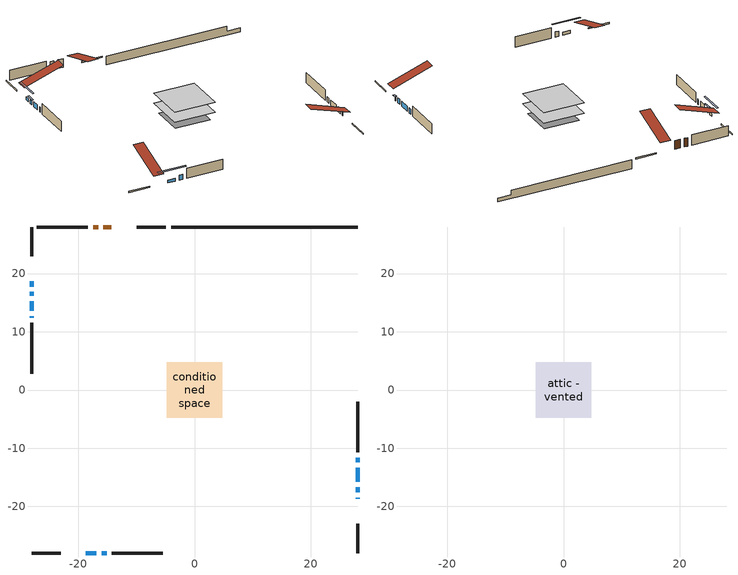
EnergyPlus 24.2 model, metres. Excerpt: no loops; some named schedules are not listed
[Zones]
conditioned space
 floor outside (Floor1 construction): -2.64,-2.64 -2.64,2.64 2.64,2.64 2.64,-2.64 z1.22
 floor adiabatic (AdiabaticFloorConstruction): -4.79,-4.79 -4.79,4.79 4.79,4.79 4.79,-4.79 z1.22
 floor foundation (Slab1 construction): -4.19,-3.81 -4.19,3.81 4.19,3.81 4.19,-3.81 z-0.84
 wall outside (RimJoist1 construction): -4.95,27.99 -9.95,27.99 / -27.99,-27.99 -22.99,-27.99 / -27.99,27.99 -27.99,22.99 / 27.99,-27.99 27.99,-22.99 z1.22:1.52
 wall outside (AdiabaticWallConstruction 1): -14.26,27.99 -15.63,27.99 / -16.56,27.99 -17.42,27.99 z1.22:3.25
 wall outside (AdiabaticWallConstruction): 27.99,-18.67 27.99,-18.47 z1.22:2.19; 27.99,-17.54 27.99,-16.68 / -27.99,15.24 -27.99,13.63 / 27.99,-15.75 27.99,-13.31 / -15.91,-27.99 -15.11,-27.99 / -27.99,12.7 -27.99,12.44 / 27.99,-12.38 27.99,-11.66 z1.22:2.44; -27.99,18.67 -27.99,17.76 / -18.67,-27.99 -16.84,-27.99 z1.22:1.93; -27.99,16.83 -27.99,16.16 z1.22:2.14
 wall outside (Wall1 construction): -18.34,27.99 -27.06,27.99 / -14.18,-27.99 -5.47,-27.99 / -27.99,11.52 -27.99,2.8 / 27.99,-10.73 27.99,-2.01 z1.22:3.66
 wall foundation (FoundationWall1 construction): -4.02,27.99,-0.84 -4.02,27.99,1.22 24.79,27.99,1.22 24.79,27.99,0.07 27.99,27.99,0.07 27.99,27.99,-0.84
 window (WindowConstruction 6): 27.99,-18.67 27.99,-18.47 z1.22:2.19
 window (WindowConstruction 5): 27.99,-17.54 27.99,-16.68 z1.22:2.44
 window (WindowConstruction 8): -27.99,18.67 -27.99,17.76 z1.22:1.93
 window (WindowConstruction 9): -18.67,-27.99 -16.84,-27.99 z1.22:1.93
 window (WindowConstruction 7): -27.99,16.83 -27.99,16.17 z1.22:2.13
 window (WindowConstruction): -27.99,15.24 -27.99,13.63 z1.22:2.44
 window (WindowConstruction 1): 27.99,-15.75 27.99,-13.31 z1.22:2.44
 window (WindowConstruction 2): -15.91,-27.99 -15.11,-27.99 z1.22:2.44
 window (WindowConstruction 3): -27.99,12.7 -27.99,12.45 z1.22:2.44
 window (WindowConstruction 4): 27.99,-12.38 27.99,-11.66 z1.22:2.44
 door (Door): -14.26,27.99 -15.63,27.99 z1.22:3.25
 door (Door 1): -16.56,27.99 -17.42,27.99 z1.22:3.25
 ceiling adiabatic (AdiabaticFloorConstruction): 4.79,-4.79 4.79,4.79 -4.79,4.79 -4.79,-4.79 z1.22
attic - vented
 floor to conditioned space (Floor2 construction Reversed): -4.79,-4.79 -4.79,4.79 4.79,4.79 4.79,-4.79 z3.66
 roof outside (Roof1 construction): -13.33,27.99,3.66 -13.33,18.66,6.77 -10.87,18.66,6.77 -10.87,27.99,3.66; -19.6,-27.99,3.66 -19.6,-18.66,6.77 -22.06,-18.66,6.77 -22.06,-27.99,3.66; -27.99,19.6,3.66 -18.66,19.6,6.77 -18.66,22.06,6.77 -27.99,22.06,3.66; 27.99,-19.6,3.66 18.66,-19.6,6.77 18.66,-22.06,6.77 27.99,-22.06,3.66
shading: 27.99,-18.17 27.99,-18.97 28.45,-18.97 28.45,-18.17 z2.48; -27.99,15.32 -27.99,21.11 -28.28,21.11 -28.28,15.32 z4.37; -14.4,-27.99 -21.11,-27.99 -21.11,-28.28 -14.4,-28.28 z4.37; -27.99,15.56 -27.99,17.44 -28.28,17.44 -28.28,15.56 z2.74
[Building]
Building 1: Terrain=Suburbs
[Site:Location]
Quebec Intl AP_QC: Latitude {deg}=46.8; Longitude {deg}=-71.38; Time Zone {hr}=-5; Elevation {m}=74; Keep Site Location Information=Yes
[Site:GroundTemperature:Shallow]
0.0108218, -2.24938, -2.43038, -1.3578, 2.94801, 7.23376, 10.9493, 13.303, 13.5029, 11.5886, 7.96783, 3.81355
[Site:WaterMainsTemperature]
Calculation Method=Schedule; Temperature Schedule=mains temperature schedule
[Material] Roughness=Rough; Thermal Absorptance=0.9
Name | Thickness {m} | Conductivity {W/m-K} | Density {kg/m3} | Specific Heat {J/kg-K} | Solar Absorptance | Visible Absorptance
asphalt or fiberglass shingles | 0.00635 | 0.162714 | 1121.4 | 1465.45 | 0.4 | 0.4
ceiling loosefill ins | 0.254 | 0.0480833 | 16.02 | 1046.75 | 0.7 | 0.7
ceiling stud and cavity | 0.1397 | 0.6398 | 65.682 | 1177.47 | 0.7 | 0.7
concrete 4.0 in. | 0.1016 | 1.803125 | 2242.8 | 837.4 | 0.7 | 0.7
concrete 8.0 in. | 0.2032 | 1.803125 | 2242.8 | 837.4 | 0.7 | 0.7
door material | 0.04445 | 0.053851 | 512.64 | 1214.23 | 0.7 | 0.7
exterior vertical ins | 0.023957 | 0.029427 | 32.04 | 1214.23 | 0.7 | 0.7
floor covering | 0.0127 | 0.0433444 | 54.468 | 1339.84 | 0.6 | 0.6
floor rigid ins; wall rigid ins | 0.512978 | 0.029427 | 32.04 | 1214.23 | 0.7 | 0.7
floor stud and cavity | 0.1397 | 0.0819436 | 92.3553 | 1139.71 | 0.7 | 0.7
floor stud and cavity 1 | 0.1397 | 1.75129 | 37.0049 | 1207.88 | 0.7 | 0.7
furniture material conditioned space 1 | 0.1524 | 0.115458 | 640.8 | 1214.23 | 0.6 | 0.6
gypsum board | 0.0127 | 0.160291 | 801 | 837.4 | 0.6 | 0.6
gypsum board 1 | 0.0127 | 0.160291 | 801 | 837.4 | 0.7 | 0.7
osb sheathing 0.5 in. | 0.0127 | 0.115458 | 512.64 | 1214.23 | 0.7 | 0.7
osb sheathing 0.75 in. | 0.01905 | 0.115458 | 512.64 | 1214.23 | 0.7 | 0.7
osb sheathing 2.0 in. | 0.0508 | 0.115458 | 512.64 | 1214.23 | 0.7 | 0.7
rim joist stud and cavity | 0.0508 | 0.353641 | 125.044 | 1163.47 | 0.6 | 0.6
wall stud and cavity | 0.1397 | 0.0988026 | 139.0536 | 1170.24 | 0.7 | 0.7
wall stud and cavity 1 | 0.0889 | 0.380278 | 52.3479 | 1209.89 | 0.7 | 0.7
wall stud and cavity 2 | 0.0889 | 0.391764 | 83.0341 | 1211.67 | 0.7 | 0.7
wood siding | 0.0254 | 0.102417 | 544.68 | 1172.36 | 0.4 | 0.4
wood siding 1; wood siding 2; wood siding 3 | 0.0254 | 0.102417 | 544.68 | 1172.36 | 0.7 | 0.7
[WindowMaterial:SimpleGlazingSystem]
Name | U-Factor {W/m2-K} | Solar Heat Gain Coefficient
WindowMaterial | 3.01161 | 0.53
WindowMaterial 1 | 2.93496 | 0.62
WindowMaterial 2 | 3.080315 | 0.34
WindowMaterial 3 | 3.01899 | 0.51
WindowMaterial 4 | 2.99912 | 0.54
WindowMaterial 5 | 2.90941 | 0.17
WindowMaterial 6 | 3.03546 | 0.47
WindowMaterial 7 | 3.03319 | 0.48
[Construction]
AdiabaticFloorConstruction: floor stud and cavity 1, floor rigid ins, osb sheathing 0.75 in., floor covering
AdiabaticWallConstruction: wood siding 2, wall rigid ins, wall stud and cavity 1, gypsum board
AdiabaticWallConstruction 1: wood siding 3, wall rigid ins, wall stud and cavity 1, gypsum board
Door; Door 1: door material
Floor1 construction: floor stud and cavity, osb sheathing 0.75 in., floor covering
Floor2 construction Reversed: gypsum board, ceiling stud and cavity, ceiling loosefill ins
FoundationWall1 construction: concrete 8.0 in., gypsum board 1
furniture construction conditioned space 1: furniture material conditioned space 1
PartitionWallConstruction: gypsum board, wall stud and cavity 2, gypsum board
RimJoist1 construction: wood siding 1, osb sheathing 2.0 in., rim joist stud and cavity
Roof1 construction: asphalt or fiberglass shingles
Slab1 construction: concrete 4.0 in.
Wall1 construction: wood siding, osb sheathing 0.5 in., wall stud and cavity, gypsum board
WindowConstruction; WindowConstruction 2: WindowMaterial
WindowConstruction 1: WindowMaterial 1
WindowConstruction 3: WindowMaterial 2
WindowConstruction 4: WindowMaterial 3
WindowConstruction 5: WindowMaterial 4
WindowConstruction 6: WindowMaterial 5
WindowConstruction 7: WindowMaterial 6
WindowConstruction 8; WindowConstruction 9: WindowMaterial 7
[Zone] Multiplier=1; Part of Total Floor Area=Yes
Name | Volume {m3}
attic - vented | 46.3113
conditioned space | 380.8
[Space]
Name | Zone | Volume {m3}
attic - vented 1 | attic - vented | 46.3113
conditioned space 1 | conditioned space | 380.8
[ZoneInfiltration:EffectiveLeakageArea]
infil attic - vented 1: Zone or Space=attic - vented 1; Schedule=Always On Discrete; Effective Air Leakage Area {cm2}=3387.32; Stack Coefficient=0.000216243; Wind Coefficient=9.93553e-06
[ZoneMixing]
whole house fan mix: Zone or Space=attic - vented; Schedule=Always On Continuous; Design Flow Rate Calculation Method=Flow/Zone; Design Flow Rate {m3/s}=0; Source Zone or Space=conditioned space
[SurfaceProperty:ExposedFoundationPerimeter]
Slab1: Exposed Perimeter Calculation Method=TotalExposedPerimeter; Total Exposed Perimeter {m}=32.004
[InternalMass] Zone or ZoneList=conditioned space; Space or SpaceList=conditioned space 1
Name | Construction | Surface Area {m2}
furniture mass conditioned space 1 | furniture construction conditioned space 1 | 73.376
partition wall mass | PartitionWallConstruction | 183.44
[Lights]
interior lighting: Zone or ZoneList or Space or SpaceList=conditioned space 1; Schedule=interior lighting schedule; Design Level Calculation Method=LightingLevel; Lighting Level {W}=343.2; Return Air Fraction=0; Fraction Radiant=0.6; Fraction Visible=0.2; Fraction Replaceable=1
[People]
occupants: Zone or ZoneList or Space or SpaceList=conditioned space 1; Number of People Schedule=occupants schedule; Number of People Calculation Method=People; Number of People=3; Fraction Radiant=0.314171; Sensible Heat Fraction=0.56303; Activity Level Schedule=occupants activity schedule; Carbon Dioxide Generation Rate {m3/s-W}=0; Enable ASHRAE 55 Comfort Warnings=No; Mean Radiant Temperature Calculation Type=EnclosureAveraged
[ElectricEquipment] Zone or ZoneList or Space or SpaceList=conditioned space 1; Design Level Calculation Method=EquipmentLevel
Name | Schedule | Design Level {W} | Fraction Latent | Fraction Radiant | Fraction Lost
clothes dryer | clothes dryer schedule | 140.772 | 0.015 | 0.081 | 0.85
clothes washer | clothes washer schedule | 32.1985 | 0.03 | 0.162 | 0.7
cooking range | cooking range schedule | 215.147 | 0.08 | 0.432 | 0.2
dishwasher | dishwasher schedule | 66.8632 | 0.3 | 0.18 | 0.4
fridge | fridge schedule | 72.9452 | 0 | 0.6 | 0
mech vent bath fan 0 | mech vent bath fan 0 schedule | 50.2 | 0 | 0 | 1
mech vent house fan | mech vent house fan schedule | 0 | 0 | 0 | 1
mech vent house fan cfis | mech vent house fan cfis schedule | 0 | 0 | 0 | 0
mech vent range fan 0 | mech vent range fan 0 schedule | 57 | 0 | 0 | 1
misc plug loads | misc plug loads schedule | 494.7 | 0.045 | 0.513 | 0.1
whole house fan | Always On Discrete | 0 | 0 | 0 | 1
[OtherEquipment] Zone or ZoneList or Space or SpaceList=conditioned space 1; Design Level Calculation Method=EquipmentLevel
Name | Fuel Type | Schedule | Design Level {W} | Fraction Latent | Fraction Radiant | Fraction Lost
clothes dryer 1 | Electricity | clothes dryer schedule | 0 | 0.015 | 0.081 | 0.85
cooking range 1 | Electricity | cooking range schedule | 0 | 0.08 | 0.432 | 0.2
general water use latent | None | general water use schedule | 62.594 | 1 | 0 | 0
general water use sensible | None | general water use schedule | -61.6891 | 0 | 0.6 | 0
mech vent house fan latent load | None | Always On Discrete | 0 | 1 | 0 | 0
mech vent house fan sensible load | None | Always On Discrete | 0 | 0 | 0 | 0
water heater energy adjustment1 | Electricity | Always On Discrete | 0.01 | 0 | 0 | 1
[ZoneInfiltration:DesignFlowRate] Zone or ZoneList or Space or SpaceList=conditioned space 1; Schedule=Always On Discrete; Design Flow Rate Calculation Method=Flow/Zone; Design Flow Rate {m3/s}=0
infil flow; natural vent flow; whole house fan flow
[AvailabilityManager:Scheduled]
furnace airloop Availability Manager: Schedule=Always On Discrete
[Foundation:Kiva]
Foundation Kiva 1: Initial Indoor Air Temperature {C}=18; Wall Height Above Grade {m}=1.21999; Wall Depth Below Slab {m}=0.2032; Custom Block Material Name 1=exterior vertical ins; Custom Block Depth 1 {m}=2.05999; Custom Block X Position 1 {m}=0.2159; Custom Block Z Position 1 {m}=0
[Foundation:Kiva:Settings]
Soil Conductivity {W/m-K}=0.849921; Soil Density {kg/m3}=1842.3; Soil Specific Heat {J/kg-K}=418.7; Ground Solar Absorptivity=0.9; Ground Thermal Absorptivity=0.9; Ground Surface Roughness {m}=0.03; Far-Field Width {m}=40; Deep-Ground Boundary Condition=ZeroFlux; Deep-Ground Depth {m}=40; Minimum Cell Dimension {m}=0.2; Maximum Cell Growth Coefficient=3; Simulation Timestep=Timestep
[Exterior:Lights]
exterior lighting: Schedule=exterior lighting schedule; Design Level {W}=75.6
[EnergyManagementSystem:GlobalVariable]
furnace_airloop_Fan_RTF
infil_program_Qfan
infil_program_Qinf
natural_vent_program_Qnv
natural_vent_program_Qwhf
[EnergyManagementSystem:Sensor]
Name | Output:Variable or Output:Meter Index Key | Output:Variable or Output:Meter
airflow_gain | infil flow | Infiltration Sensible Heat Gain Energy
airflow_gain_1 | natural vent flow | Infiltration Sensible Heat Gain Energy
airflow_gain_2 | whole house fan flow | Infiltration Sensible Heat Gain Energy
airflow_loss | infil flow | Infiltration Sensible Heat Loss Energy
airflow_loss_1 | natural vent flow | Infiltration Sensible Heat Loss Energy
airflow_loss_2 | whole house fan flow | Infiltration Sensible Heat Loss Energy
clg_load_cond |  | Cooling:EnergyTransfer:Zone:CONDITIONED SPACE
clg_sp_s; clg_sp_s_1 | cooling setpoint | Schedule Value
clothes_dryer_exhaust_0_sch_s | clothes dryer exhaust 0 schedule | Schedule Value
cool_season | cooling season schedule | Schedule Value
htg_load_cond |  | Heating:EnergyTransfer:Zone:CONDITIONED SPACE
htg_sp_s; htg_sp_s_1 | heating setpoint | Schedule Value
ig_ee_conv | clothes dryer | Electric Equipment Convective Heating Energy
ig_ee_conv_2 | cooking range | Electric Equipment Convective Heating Energy
ig_ee_conv_4 | fridge | Electric Equipment Convective Heating Energy
ig_ee_conv_5 | misc plug loads | Electric Equipment Convective Heating Energy
ig_ee_conv_6 | whole house fan | Electric Equipment Convective Heating Energy
ig_ee_rad | clothes dryer | Electric Equipment Radiant Heating Energy
ig_ee_rad_2 | cooking range | Electric Equipment Radiant Heating Energy
ig_ee_rad_4 | fridge | Electric Equipment Radiant Heating Energy
ig_ee_rad_5 | misc plug loads | Electric Equipment Radiant Heating Energy
ig_ee_rad_6 | whole house fan | Electric Equipment Radiant Heating Energy
ig_lgt_conv | interior lighting | Lights Convective Heating Energy
ig_lgt_rad | interior lighting | Lights Radiant Heating Energy
ig_lgt_vis | interior lighting | Lights Visible Radiation Heating Energy
ig_oe_conv | clothes dryer 1 | Other Equipment Convective Heating Energy
ig_oe_conv_1 | cooking range 1 | Other Equipment Convective Heating Energy
ig_oe_conv_2 | general water use latent | Other Equipment Convective Heating Energy
ig_oe_conv_3 | general water use sensible | Other Equipment Convective Heating Energy
ig_oe_conv_4 | water heater energy adjustment1 | Other Equipment Convective Heating Energy
ig_oe_rad | clothes dryer 1 | Other Equipment Radiant Heating Energy
ig_oe_rad_1 | cooking range 1 | Other Equipment Radiant Heating Energy
ig_oe_rad_2 | general water use latent | Other Equipment Radiant Heating Energy
ig_oe_rad_3 | general water use sensible | Other Equipment Radiant Heating Energy
ig_oe_rad_4 | water heater energy adjustment1 | Other Equipment Radiant Heating Energy
ig_ppl_conv | occupants | People Convective Heating Energy
ig_ppl_rad | occupants | People Radiant Heating Energy
im_conv | furniture mass conditioned space 1 | Surface Inside Face Convection Heat Gain Energy
im_conv_1 | partition wall mass | Surface Inside Face Convection Heat Gain Energy
im_ig | furniture mass conditioned space 1 | Surface Inside Face Internal Gains Radiation Heat Gain Energy
im_ig_1 | partition wall mass | Surface Inside Face Internal Gains Radiation Heat Gain Energy
im_lgt | furniture mass conditioned space 1 | Surface Inside Face Lights Radiation Heat Gain Energy
im_lgt_1 | partition wall mass | Surface Inside Face Lights Radiation Heat Gain Energy
im_sol | furniture mass conditioned space 1 | Surface Inside Face Solar Radiation Heat Gain Energy
im_sol_1 | partition wall mass | Surface Inside Face Solar Radiation Heat Gain Energy
im_surf | furniture mass conditioned space 1 | Surface Inside Face Net Surface Thermal Radiation Heat Gain Energy
im_surf_1 | partition wall mass | Surface Inside Face Net Surface Thermal Radiation Heat Gain Energy
mech_vent_bath_fan_0_sch_s | mech vent bath fan 0 schedule | Schedule Value
mech_vent_range_fan_0_sch_s | mech vent range fan 0 schedule | Schedule Value
mv_conv | mech vent bath fan 0 | Electric Equipment Convective Heating Energy
mv_conv_1 | mech vent house fan | Electric Equipment Convective Heating Energy
mv_conv_2 | mech vent house fan cfis | Electric Equipment Convective Heating Energy
mv_conv_3 | mech vent range fan 0 | Electric Equipment Convective Heating Energy
mv_conv_4 | mech vent house fan latent load | Other Equipment Convective Heating Energy
mv_conv_5 | mech vent house fan sensible load | Other Equipment Convective Heating Energy
mv_rad | mech vent bath fan 0 | Electric Equipment Radiant Heating Energy
mv_rad_1 | mech vent house fan | Electric Equipment Radiant Heating Energy
mv_rad_2 | mech vent house fan cfis | Electric Equipment Radiant Heating Energy
mv_rad_3 | mech vent range fan 0 | Electric Equipment Radiant Heating Energy
mv_rad_4 | mech vent house fan latent load | Other Equipment Radiant Heating Energy
mv_rad_5 | mech vent house fan sensible load | Other Equipment Radiant Heating Energy
natural_vent_s | natural vent schedule | Schedule Value
out_pb_s |  | Site Outdoor Air Barometric Pressure
out_wt_s |  | Site Outdoor Air Humidity Ratio
site_vw_s |  | Site Wind Speed
ss_back_out | Window1 | Surface Window Shortwave from Zone Back Out Window Heat Transfer Rate
ss_back_out_1 | Window10 | Surface Window Shortwave from Zone Back Out Window Heat Transfer Rate
ss_back_out_2 | Window11 | Surface Window Shortwave from Zone Back Out Window Heat Transfer Rate
ss_back_out_3 | Window12 | Surface Window Shortwave from Zone Back Out Window Heat Transfer Rate
ss_back_out_4 | Window3 | Surface Window Shortwave from Zone Back Out Window Heat Transfer Rate
ss_back_out_5 | Window4 | Surface Window Shortwave from Zone Back Out Window Heat Transfer Rate
ss_back_out_6 | Window6 | Surface Window Shortwave from Zone Back Out Window Heat Transfer Rate
ss_back_out_7 | Window7 | Surface Window Shortwave from Zone Back Out Window Heat Transfer Rate
ss_back_out_8 | Window8 | Surface Window Shortwave from Zone Back Out Window Heat Transfer Rate
ss_back_out_9 | Window9 | Surface Window Shortwave from Zone Back Out Window Heat Transfer Rate
ss_conv | Door1 | Surface Inside Face Convection Heat Gain Energy
ss_conv_1 | Door3 | Surface Inside Face Convection Heat Gain Energy
ss_conv_10 | Window8 | Surface Inside Face Convection Heat Gain Energy
ss_conv_11 | Window9 | Surface Inside Face Convection Heat Gain Energy
ss_conv_2 | Window1 | Surface Inside Face Convection Heat Gain Energy
ss_conv_3 | Window10 | Surface Inside Face Convection Heat Gain Energy
ss_conv_4 | Window11 | Surface Inside Face Convection Heat Gain Energy
ss_conv_5 | Window12 | Surface Inside Face Convection Heat Gain Energy
ss_conv_6 | Window3 | Surface Inside Face Convection Heat Gain Energy
ss_conv_7 | Window4 | Surface Inside Face Convection Heat Gain Energy
ss_conv_8 | Window6 | Surface Inside Face Convection Heat Gain Energy
ss_conv_9 | Window7 | Surface Inside Face Convection Heat Gain Energy
ss_ig | Door1 | Surface Inside Face Internal Gains Radiation Heat Gain Energy
ss_ig_1 | Door3 | Surface Inside Face Internal Gains Radiation Heat Gain Energy
ss_ig_10 | Window8 | Surface Inside Face Internal Gains Radiation Heat Gain Energy
ss_ig_11 | Window9 | Surface Inside Face Internal Gains Radiation Heat Gain Energy
ss_ig_2 | Window1 | Surface Inside Face Internal Gains Radiation Heat Gain Energy
ss_ig_3 | Window10 | Surface Inside Face Internal Gains Radiation Heat Gain Energy
ss_ig_4 | Window11 | Surface Inside Face Internal Gains Radiation Heat Gain Energy
ss_ig_5 | Window12 | Surface Inside Face Internal Gains Radiation Heat Gain Energy
ss_ig_6 | Window3 | Surface Inside Face Internal Gains Radiation Heat Gain Energy
ss_ig_7 | Window4 | Surface Inside Face Internal Gains Radiation Heat Gain Energy
ss_ig_8 | Window6 | Surface Inside Face Internal Gains Radiation Heat Gain Energy
ss_ig_9 | Window7 | Surface Inside Face Internal Gains Radiation Heat Gain Energy
ss_lgt | Door1 | Surface Inside Face Lights Radiation Heat Gain Energy
ss_lgt_1 | Door3 | Surface Inside Face Lights Radiation Heat Gain Energy
ss_sol | Door1 | Surface Inside Face Solar Radiation Heat Gain Energy
ss_sol_1 | Door3 | Surface Inside Face Solar Radiation Heat Gain Energy
ss_surf | Door1 | Surface Inside Face Net Surface Thermal Radiation Heat Gain Energy
ss_surf_1 | Door3 | Surface Inside Face Net Surface Thermal Radiation Heat Gain Energy
ss_surf_10 | Window8 | Surface Inside Face Net Surface Thermal Radiation Heat Gain Energy
ss_surf_11 | Window9 | Surface Inside Face Net Surface Thermal Radiation Heat Gain Energy
ss_surf_2 | Window1 | Surface Inside Face Net Surface Thermal Radiation Heat Gain Energy
ss_surf_3 | Window10 | Surface Inside Face Net Surface Thermal Radiation Heat Gain Energy
ss_surf_4 | Window11 | Surface Inside Face Net Surface Thermal Radiation Heat Gain Energy
ss_surf_5 | Window12 | Surface Inside Face Net Surface Thermal Radiation Heat Gain Energy
ss_surf_6 | Window3 | Surface Inside Face Net Surface Thermal Radiation Heat Gain Energy
ss_surf_7 | Window4 | Surface Inside Face Net Surface Thermal Radiation Heat Gain Energy
ss_surf_8 | Window6 | Surface Inside Face Net Surface Thermal Radiation Heat Gain Energy
ss_surf_9 | Window7 | Surface Inside Face Net Surface Thermal Radiation Heat Gain Energy
ss_trans_in | Window1 | Surface Window Transmitted Solar Radiation Rate
ss_trans_in_1 | Window10 | Surface Window Transmitted Solar Radiation Rate
ss_trans_in_2 | Window11 | Surface Window Transmitted Solar Radiation Rate
ss_trans_in_3 | Window12 | Surface Window Transmitted Solar Radiation Rate
ss_trans_in_4 | Window3 | Surface Window Transmitted Solar Radiation Rate
ss_trans_in_5 | Window4 | Surface Window Transmitted Solar Radiation Rate
ss_trans_in_6 | Window6 | Surface Window Transmitted Solar Radiation Rate
ss_trans_in_7 | Window7 | Surface Window Transmitted Solar Radiation Rate
ss_trans_in_8 | Window8 | Surface Window Transmitted Solar Radiation Rate
ss_trans_in_9 | Window9 | Surface Window Transmitted Solar Radiation Rate
ss_trans_out | Window1 | Surface Inside Face Initial Transmitted Diffuse Transmitted Out Window Solar Radiation Rate
ss_trans_out_1 | Window10 | Surface Inside Face Initial Transmitted Diffuse Transmitted Out Window Solar Radiation Rate
ss_trans_out_2 | Window11 | Surface Inside Face Initial Transmitted Diffuse Transmitted Out Window Solar Radiation Rate
ss_trans_out_3 | Window12 | Surface Inside Face Initial Transmitted Diffuse Transmitted Out Window Solar Radiation Rate
ss_trans_out_4 | Window3 | Surface Inside Face Initial Transmitted Diffuse Transmitted Out Window Solar Radiation Rate
ss_trans_out_5 | Window4 | Surface Inside Face Initial Transmitted Diffuse Transmitted Out Window Solar Radiation Rate
ss_trans_out_6 | Window6 | Surface Inside Face Initial Transmitted Diffuse Transmitted Out Window Solar Radiation Rate
ss_trans_out_7 | Window7 | Surface Inside Face Initial Transmitted Diffuse Transmitted Out Window Solar Radiation Rate
ss_trans_out_8 | Window8 | Surface Inside Face Initial Transmitted Diffuse Transmitted Out Window Solar Radiation Rate
ss_trans_out_9 | Window9 | Surface Inside Face Initial Transmitted Diffuse Transmitted Out Window Solar Radiation Rate
s_conv | Floor1 | Surface Inside Face Convection Heat Gain Energy
s_conv_1 | Floor2 | Surface Inside Face Convection Heat Gain Energy
s_conv_10 | Wall1:0 | Surface Inside Face Convection Heat Gain Energy
s_conv_11 | Wall1:180 | Surface Inside Face Convection Heat Gain Energy
s_conv_12 | Wall1:270 | Surface Inside Face Convection Heat Gain Energy
s_conv_13 | Wall1:90 | Surface Inside Face Convection Heat Gain Energy
s_conv_2 | FoundationWall1 | Surface Inside Face Convection Heat Gain Energy
s_conv_3 | inferred conditioned ceiling | Surface Inside Face Convection Heat Gain Energy
s_conv_4 | inferred conditioned floor | Surface Inside Face Convection Heat Gain Energy
s_conv_5 | RimJoist1:0 | Surface Inside Face Convection Heat Gain Energy
s_conv_6 | RimJoist1:180 | Surface Inside Face Convection Heat Gain Energy
s_conv_7 | RimJoist1:270 | Surface Inside Face Convection Heat Gain Energy
s_conv_8 | RimJoist1:90 | Surface Inside Face Convection Heat Gain Energy
s_conv_9 | Slab1 | Surface Inside Face Convection Heat Gain Energy
s_ig | Floor1 | Surface Inside Face Internal Gains Radiation Heat Gain Energy
s_ig_1 | Floor2 | Surface Inside Face Internal Gains Radiation Heat Gain Energy
s_ig_10 | Wall1:0 | Surface Inside Face Internal Gains Radiation Heat Gain Energy
s_ig_11 | Wall1:180 | Surface Inside Face Internal Gains Radiation Heat Gain Energy
s_ig_12 | Wall1:270 | Surface Inside Face Internal Gains Radiation Heat Gain Energy
s_ig_13 | Wall1:90 | Surface Inside Face Internal Gains Radiation Heat Gain Energy
s_ig_2 | FoundationWall1 | Surface Inside Face Internal Gains Radiation Heat Gain Energy
s_ig_3 | inferred conditioned ceiling | Surface Inside Face Internal Gains Radiation Heat Gain Energy
s_ig_4 | inferred conditioned floor | Surface Inside Face Internal Gains Radiation Heat Gain Energy
s_ig_5 | RimJoist1:0 | Surface Inside Face Internal Gains Radiation Heat Gain Energy
s_ig_6 | RimJoist1:180 | Surface Inside Face Internal Gains Radiation Heat Gain Energy
s_ig_7 | RimJoist1:270 | Surface Inside Face Internal Gains Radiation Heat Gain Energy
s_ig_8 | RimJoist1:90 | Surface Inside Face Internal Gains Radiation Heat Gain Energy
s_ig_9 | Slab1 | Surface Inside Face Internal Gains Radiation Heat Gain Energy
s_lgt | Floor1 | Surface Inside Face Lights Radiation Heat Gain Energy
s_lgt_1 | Floor2 | Surface Inside Face Lights Radiation Heat Gain Energy
s_lgt_10 | Wall1:0 | Surface Inside Face Lights Radiation Heat Gain Energy
s_lgt_11 | Wall1:180 | Surface Inside Face Lights Radiation Heat Gain Energy
s_lgt_12 | Wall1:270 | Surface Inside Face Lights Radiation Heat Gain Energy
s_lgt_13 | Wall1:90 | Surface Inside Face Lights Radiation Heat Gain Energy
s_lgt_2 | FoundationWall1 | Surface Inside Face Lights Radiation Heat Gain Energy
s_lgt_3 | inferred conditioned ceiling | Surface Inside Face Lights Radiation Heat Gain Energy
s_lgt_4 | inferred conditioned floor | Surface Inside Face Lights Radiation Heat Gain Energy
